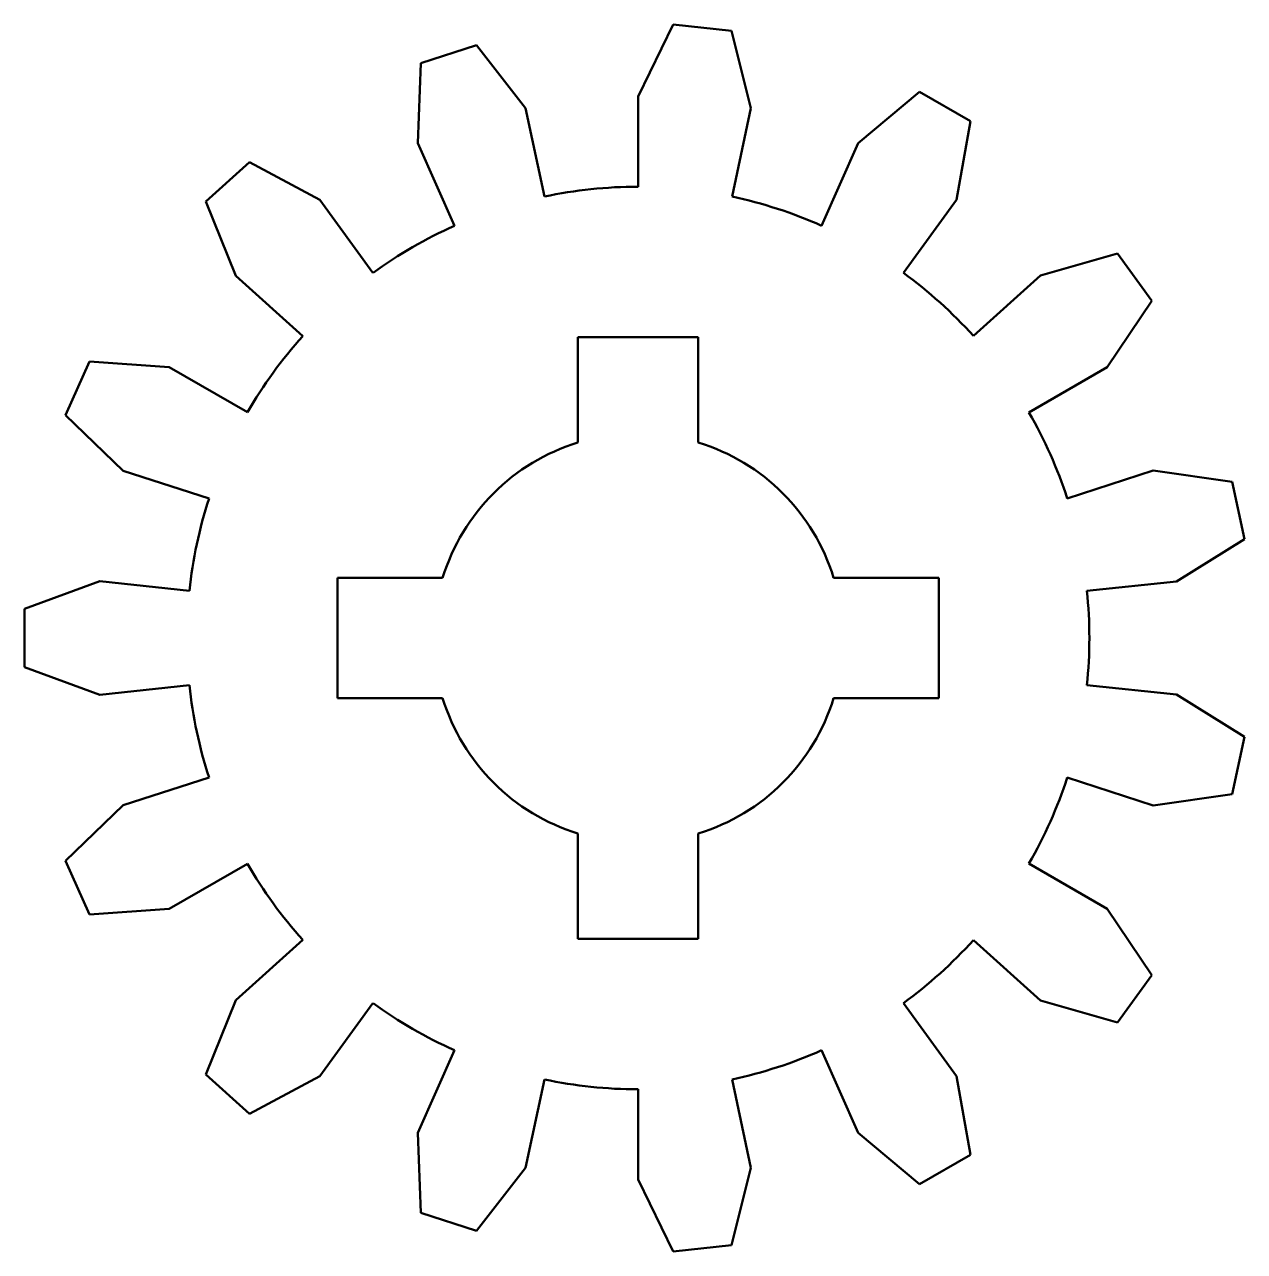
# Model space of a CAD drawing. Header units: millimetres. Extents: x 271.7 to 322.3, y 184.5 to 235.5.
import ezdxf

# ---------------------------------------------------------------- set-up
doc = ezdxf.new("R2010")
doc.units = ezdxf.units.MM
doc.layers.add('Visible (ISO)', color=7, linetype='Continuous', lineweight=50)

msp = doc.modelspace()

# ---------------------------------------------------------------- linework, layer by layer
at = {"layer": 'Visible (ISO)'}
for p, q in [((297.149, 232.5), (298.606, 235.488)), ((298.606, 235.488), (301.029, 235.233)), ((301.029, 235.233), (301.833, 232.008)), ((288.114, 233.876), (290.431, 234.628)), ((290.431, 234.628), (292.477, 232.009)), ((287.998, 230.554), (288.114, 233.876)), ((297.149, 228.75), (297.149, 232.5)), ((306.301, 230.556), (308.847, 232.693)), ((308.847, 232.693), (310.957, 231.475)), ((292.477, 232.009), (293.256, 228.341)), ((301.833, 232.008), (301.053, 228.34)), ((310.957, 231.475), (310.38, 228.201)), ((289.523, 227.128), (287.998, 230.554)), ((304.776, 227.13), (306.301, 230.556)), ((279.184, 228.135), (280.994, 229.765)), ((280.994, 229.765), (283.929, 228.205)), ((280.429, 225.053), (279.184, 228.135)), ((283.929, 228.205), (286.133, 225.171)), ((310.38, 228.201), (308.175, 225.168)), ((313.871, 225.058), (317.066, 225.974)), ((317.066, 225.974), (318.498, 224.003)), ((283.216, 222.544), (280.429, 225.053)), ((311.084, 222.548), (313.871, 225.058)), ((318.498, 224.003), (316.639, 221.247)), ((294.652, 222.5), (299.652, 222.5)), ((294.652, 218.124), (294.652, 222.5)), ((299.652, 222.5), (299.652, 218.124)), ((273.361, 219.259), (274.352, 221.485)), ((274.352, 221.485), (277.668, 221.253)), ((277.668, 221.253), (280.915, 219.377)), ((316.639, 221.247), (313.391, 219.373)), ((275.752, 216.95), (273.361, 219.259)), ((279.319, 215.792), (275.752, 216.95)), ((314.983, 215.797), (318.55, 216.956)), ((318.55, 216.956), (321.841, 216.493)), ((321.841, 216.493), (322.348, 214.11)), ((322.348, 214.11), (319.529, 212.349)), ((271.652, 211.218), (274.776, 212.355)), ((274.776, 212.355), (278.505, 211.963)), ((284.652, 207.5), (284.652, 212.5)), ((284.652, 212.5), (289.028, 212.5)), ((305.276, 212.5), (309.652, 212.5)), ((309.652, 212.5), (309.652, 207.5)), ((319.529, 212.349), (315.8, 211.957)), ((271.652, 208.782), (271.652, 211.218)), ((274.776, 207.645), (271.652, 208.782)), ((278.505, 208.037), (274.776, 207.645)), ((315.8, 208.043), (319.529, 207.651)), ((289.028, 207.5), (284.652, 207.5)), ((309.652, 207.5), (305.276, 207.5)), ((319.529, 207.651), (322.348, 205.89)), ((322.348, 205.89), (321.841, 203.507)), ((275.752, 203.05), (279.319, 204.208)), ((318.55, 203.044), (314.983, 204.203)), ((321.841, 203.507), (318.55, 203.044)), ((273.361, 200.741), (275.752, 203.05)), ((294.652, 197.5), (294.652, 201.876)), ((299.652, 201.876), (299.652, 197.5)), ((274.352, 198.515), (273.361, 200.741)), ((280.915, 200.623), (277.668, 198.747)), ((313.391, 200.627), (316.639, 198.753)), ((277.668, 198.747), (274.352, 198.515)), ((316.639, 198.753), (318.498, 195.997)), ((280.429, 194.947), (283.216, 197.456)), ((299.652, 197.5), (294.652, 197.5)), ((313.871, 194.942), (311.084, 197.452)), ((318.498, 195.997), (317.066, 194.026)), ((279.184, 191.865), (280.429, 194.947)), ((286.133, 194.829), (283.929, 191.795)), ((308.175, 194.832), (310.38, 191.799)), ((317.066, 194.026), (313.871, 194.942)), ((287.998, 189.446), (289.523, 192.872)), ((306.301, 189.444), (304.776, 192.87)), ((280.994, 190.235), (279.184, 191.865)), ((283.929, 191.795), (280.994, 190.235)), ((310.38, 191.799), (310.957, 188.525)), ((293.256, 191.659), (292.477, 187.991)), ((297.149, 187.5), (297.149, 191.25)), ((301.053, 191.66), (301.833, 187.992)), ((288.114, 186.124), (287.998, 189.446)), ((308.847, 187.307), (306.301, 189.444)), ((310.957, 188.525), (308.847, 187.307)), ((292.477, 187.991), (290.431, 185.372)), ((301.833, 187.992), (301.029, 184.767)), ((298.606, 184.512), (297.149, 187.5)), ((290.431, 185.372), (288.114, 186.124)), ((301.029, 184.767), (298.606, 184.512))]:
    msp.add_line(p, q, dxfattribs=at)
for radius, start, end in [(18.75, 90.008, 101.992), (18.75, 66.008, 77.992), (18.75, 114.008, 125.992), (18.75, 42.008, 53.992), (18.75, 138.008, 149.992), (18.75, 18.008, 29.992), (8.5, 107.1046, 162.8954), (8.5, 17.1046, 72.8954), (18.75, 162.008, 173.992), (18.75, 354.008, 5.992), (18.75, 186.008, 197.992), (8.5, 197.1046, 252.8954), (8.5, 287.1046, 342.8954), (18.75, 330.008, 341.992), (18.75, 210.008, 221.992), (18.75, 306.008, 317.992), (18.75, 234.008, 245.992), (18.75, 282.008, 293.992), (18.75, 258.008, 269.992)]:
    msp.add_arc((297.152, 210), radius, start, end, dxfattribs=at)

doc.saveas('drawing.dxf')
